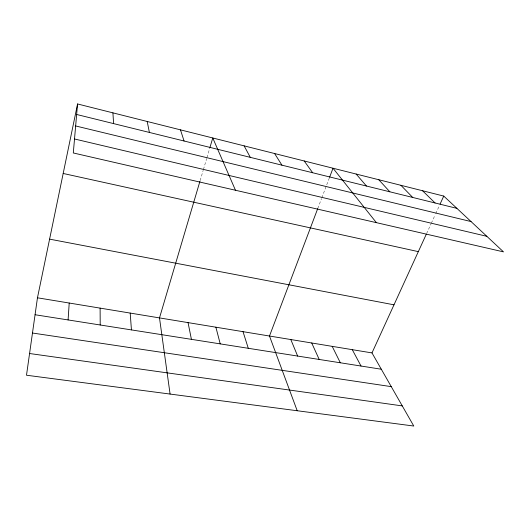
<?xml version="1.0" encoding="UTF-8"?>
<svg xmlns="http://www.w3.org/2000/svg" width="530" height="530" viewBox="0 0 530 530"><rect width="100%" height="100%" fill="white"/><g stroke="black" fill="none" stroke-linecap="round" stroke-linejoin="round"><path stroke-width="0.4" stroke-dasharray="2.65 1.99" d="M200.154 180.591L203.202 170.282M203.434 169.487L206.72 158.404M206.952 157.622L209.741 148.195M317.761 208.515L321.524 198.571M321.816 197.809L329.296 178.053M426.597 233.571L431.003 223.945M431.341 223.203L435.064 215.054M435.733 213.597L439.41 205.567"/><path stroke-width="0.79" d="M68.092 319.935L69.211 303.027M77.559 103.966L73.299 152.965L503.5 251.876L443.749 196.08L77.559 103.966L37.464 297.8L26.5 375.227L413.778 426.034L371.987 352.914L37.464 297.8M199.916 181.379L159.497 317.907L170.084 394.068M209.973 147.406L212.769 137.979L235.472 190.25M317.761 208.515L269.485 336.027L297.204 410.743M329.581 177.298L333.019 168.229L376.393 222.653M371.987 352.914L426.252 234.32M440.072 204.11L443.749 196.08M29.574 353.517L402.277 405.907M32.476 333.025L391.266 386.642M35.066 314.74L381.315 369.231M49.601 239.143L393.995 304.823M63.183 173.469L418.329 251.637M74.518 138.979L486.845 236.32M75.651 125.954L471.051 221.573M76.645 114.48L456.906 208.363M422.569 190.754L435.057 202.97M400.918 185.308L412.711 197.452M378.791 179.743L389.848 191.807M356.16 174.045L366.449 186.03M304.22 160.981L312.66 172.753M274.6 153.534L281.94 165.168M244.131 145.869L250.292 157.35M352.284 349.667L361.036 366.044M332.197 346.362L340.339 362.785M311.713 342.983L319.212 359.459M290.811 339.538L297.648 356.067M180.472 129.85L184.062 141M243.018 331.667L248.285 348.296M215.882 327.195L220.228 343.884M188.051 322.611L191.416 339.346M147.201 121.483L149.387 132.44M130.195 313.078L131.44 329.905M112.916 112.857L113.599 123.603M100.11 308.122L100.203 324.989"/></g></svg>
